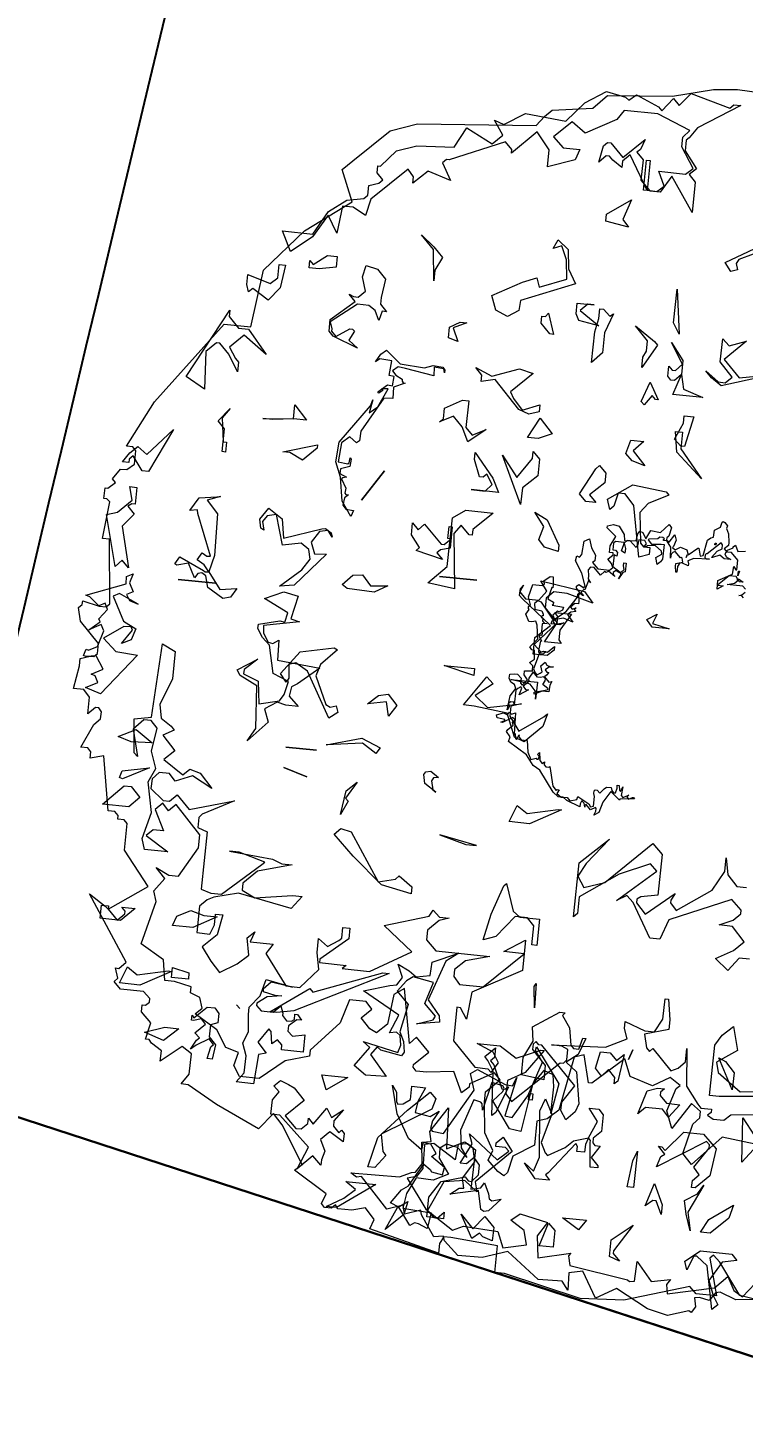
# Model space of a CAD drawing. Header units: metres. Extents: x 329311 to 330425, y 7396637 to 7397287.
# Drawn here: x 329835.233 to 329836.431, y 7397088.274 to 7397090.572 of the extents above; entities that cross this region are included whole.
import ezdxf

# ---------------------------------------------------------------- set-up
doc = ezdxf.new("R2010")
doc.units = ezdxf.units.M
doc.layers.get('0').update_dxf_attribs({"lineweight": 18})
for name, color, linetype, lineweight in [('ARBRE', 251, 'Continuous', 13), ('PA6_TEXTO', 3, 'Continuous', 18), ('pisoexterno_ultrafino', 9, 'Continuous', 30)]:
    doc.layers.add(name, color=color, linetype=linetype, lineweight=lineweight)
doc.layers.add('VEGETAIS', color=3, linetype='Continuous')
doc.styles.add('200 Médio', font='arial.ttf', dxfattribs={"height": 0.75})
doc.styles.add('ARIAL', font='ARIAL', dxfattribs={"height": 0.2})
doc.dimstyles.new('AQ250', dxfattribs={"dimscale": 10, "dimtxt": 0.05, "dimasz": 0.03, "dimexe": 0.03, "dimexo": 0.025, "dimgap": 0.025, "dimtad": 1, "dimzin": 0, "dimdsep": 46, "dimtxsty": 'ARIAL', "dimblk": 'ARCHTICK', "dimcen": 0.09, "dimdle": 0.03, "dimclrt": 7, "dimadec": 0, "dimazin": 0, "dimtfac": 1, "dimtix": 1, "dimtmove": 2, "dimatfit": 3, "dimldrblk": 'OPEN90', "dimfxl": 1, "dimtvp": 1, "dimtolj": 1, "dimtzin": 0, "dimarcsym": 0})

# ---------------------------------------------------------------- blocks, each defined once
blk = doc.blocks.new('_ArchTick')
at = {"color": 0, "linetype": 'ByBlock', "const_width": 0.15}
blk.add_lwpolyline([(-0.5, -0.5), (0.5, 0.5)], dxfattribs=at)
blk = doc.blocks.new('*D13')
at = {"layer": 'Defpoints', "color": 0, "transparency": 16777216}
for p in [(329835.5533, 7397103.6479), (329835.2333, 7397102.4533), (329895.0034, 7397086.4419)]:
    blk.add_point(p, dxfattribs=at)
at = {"layer": 'PA6_TEXTO', "color": 0, "lineweight": -2, "transparency": 16777216}
for p, q in [((329835.2979, 7397102.6948), (329835.6309, 7397103.9377)), ((329895.6132, 7397087.5588), (329835.2635, 7397103.7255)), ((329895.0681, 7397086.6834), (329895.401, 7397087.9263))]:
    blk.add_line(p, q, dxfattribs=at)
at = {"layer": 'PA6_TEXTO', "color": 0, "lineweight": -2, "transparency": 16777216, "xscale": 0.3, "yscale": 0.3, "zscale": 0.3}
for p, rotation in [((329835.5533, 7397103.6479), 165.0035318531356), ((329895.3234, 7397087.6365), 345.0035318531356)]:
    blk.add_blockref('_ArchTick', p, dxfattribs=dict(at, rotation=rotation))
at = {"layer": 'PA6_TEXTO', "color": 7, "transparency": 16777216, "insert": (329865.6021, 7397096.2536), "char_height": 0.75, "attachment_point": 5, "rotation": 345.0035, "style": '200 Médio'}
blk.add_mtext('\\A1;61.88', dxfattribs=at)
blk = doc.blocks.new('_Open90')
at = {"color": 0, "linetype": 'ByBlock', "lineweight": -2}
for p, q in [((-0.5, 0.5), (0, 0)), ((0, 0), (-1, 0)), ((0, 0), (-0.5, -0.5))]:
    blk.add_line(p, q, dxfattribs=at)
blk = doc.blocks.new('WMF26', base_point=(0, 0.001))
at = {"color": 85}
blk.add_lwpolyline([(8.058, -12.512), (7.846, -12.482), (7.607, -12.162), (7.534, -12.097), (7.498, -12.133), (7.607, -12.512), (7.395, -12.512), (7.323, -12.446), (6.661, -12.657), (6.209, -12.686), (5.402, -12.512), (5.301, -12.512), (5.301, -12.234), (4.812, -12.198), (4.74, -12.198), (4.703, -12.272), (4.703, -12.373), (3.968, -12.198), (4.005, -12.097), (3.903, -11.987), (3.764, -12.025), (3.619, -12.025), (3.59, -11.987), (3.553, -12.025), (3.481, -12.025), (3.445, -11.987), (3.481, -11.885), (3.132, -11.675), (3.204, -11.61), (2.957, -11.223), (2.854, -11.114), (2.717, -11.289), (2.258, -11.085), (1.945, -10.911), (1.873, -10.911), (1.945, -10.802), (1.945, -10.59), (1.843, -10.524), (1.633, -10.699), (1.633, -10.59), (1.523, -10.524), (1.494, -10.488), (1.458, -10.488), (1.494, -10.315), (1.385, -10.212), (1.385, -10.139), (1.422, -10.139), (1.458, -10.103), (1.458, -10.067), (1.385, -10.001), (1.145, -10.001), (1.072, -9.928), (1.108, -9.892), (1.072, -9.789), (1.108, -9.789), (1.175, -9.717), (0.724, -9.055), (0.897, -9.164), (0.934, -9.193), (1.32, -8.917), (1.036, -8.567), (1.036, -8.291), (1, -8.255), (0.934, -8.255), (0.934, -8.218), (0.897, -8.181), (0.825, -8.181), (0.724, -7.621), (0.585, -7.658), (0.585, -7.592), (0.548, -7.556), (0.476, -7.556), (0.585, -7.308), (0.65, -7.243), (0.65, -7.17), (0.621, -7.133), (0.585, -7.133), (0.512, -7.206), (0.512, -7.032), (0.446, -6.959), (0.338, -6.959), (0.374, -6.719), (0.374, -6.646), (0.476, -6.61), (0.512, -6.61), (0.548, -6.573), (0.548, -6.471), (0.338, -6.26), (0.301, -6.122), (0.338, -6.085), (0.338, -6.049), (0.512, -6.085), (0.585, -6.085), (0.621, -6.049), (0.548, -5.387), (0.476, -5.387), (0.512, -5.002), (0.476, -4.972), (0.446, -4.972), (0.446, -4.863), (0.476, -4.863), (0.548, -4.797), (0.512, -4.761), (0.585, -4.652), (0.65, -4.652), (0.724, -4.587), (0.724, -4.448), (0.687, -4.412), (0.621, -4.412), (0.861, -3.924), (1.494, -3.051), (1.771, -3.051), (1.843, -2.454), (2.222, -2.003), (2.681, -1.654), (2.542, -1.334), (2.644, -1.232), (2.994, -0.883), (3.269, -0.781), (4.492, -0.672), (4.565, -0.569), (4.638, -0.496), (5.053, -0.431), (5.191, -0.286), (5.86, -0.221), (6.275, -0.111), (6.522, -0.082), (7.323, -0.111)], dxfattribs=at)
at = {"color": 63}
for points in [[(6.5, -0.246), (6.573, -0.246), (6.152, -0.522), (6.078, -0.631), (6.049, -0.661), (6.049, -0.77), (6.188, -0.944), (6.116, -1.009), (6.188, -1.083), (6.188, -1.396), (5.94, -1.046), (5.838, -1.221), (5.701, -1.221), (5.489, -0.871), (5.417, -0.944), (5.417, -1.009), (5.315, -0.944), (5.278, -0.908), (5.242, -0.908), (5.176, -0.981), (5.206, -0.806), (5.242, -0.77), (5.278, -0.77), (5.417, -0.908), (5.627, -0.697), (5.59, -0.806), (5.554, -0.835), (5.627, -0.908), (5.627, -1.119), (5.729, -1.221), (5.802, -1.221), (5.874, -1.155), (5.802, -1.009), (6.078, -1.009), (6.152, -0.944), (6.013, -0.734), (6.013, -0.631), (6.078, -0.558), (5.729, -0.42), (5.38, -0.42), (5.315, -0.522), (5.002, -0.697), (4.856, -0.594), (4.681, -0.77), (4.791, -0.871), (4.965, -0.871), (4.929, -0.981), (4.652, -1.083), (4.652, -0.908), (4.507, -0.734), (4.266, -0.981), (4.266, -0.944), (4.194, -0.871), (3.633, -1.119), (3.604, -1.119), (3.568, -1.155), (3.67, -1.33), (3.43, -1.257), (3.284, -1.396), (3.284, -1.33), (3.219, -1.257), (2.869, -1.606), (2.833, -1.781), (2.695, -1.708), (2.586, -1.708), (2.557, -1.992), (2.447, -1.817), (2.309, -2.057), (2.135, -2.203), (2.099, -2.232), (1.996, -2.029), (2.309, -2.029), (2.447, -1.781), (2.622, -1.643), (2.797, -1.606), (2.833, -1.57), (2.833, -1.469), (2.934, -1.432), (2.972, -1.396), (2.905, -1.33), (2.905, -1.257), (2.934, -1.257), (3.081, -1.083), (3.284, -1.009), (3.67, -0.981), (3.779, -0.77), (4.056, -0.908), (4.158, -0.806), (4.056, -0.661), (4.158, -0.697), (4.369, -0.558), (4.791, -0.594), (4.965, -0.384), (5.176, -0.246), (5.38, -0.282), (5.417, -0.311), (5.489, -0.246), (5.729, -0.347), (5.766, -0.384), (5.874, -0.246), (5.94, -0.311), (6.049, -0.173), (6.464, -0.282), (6.5, -0.246), (6.5, -0.246)], [(5.311, -1.508), (5.551, -1.334), (5.485, -1.545), (5.551, -1.618), (5.311, -1.581), (5.311, -1.508), (5.311, -1.508)], [(7.293, -1.88), (7.122, -1.724), (7.002, -1.689), (6.719, -1.829), (6.697, -1.875), (6.718, -1.937), (6.65, -1.961), (6.582, -1.877), (7.039, -1.6), (7.108, -1.467), (7.084, -1.398), (6.943, -1.417), (6.897, -1.395), (6.98, -1.326), (7.228, -1.502), (7.31, -1.843), (7.293, -1.88), (7.293, -1.88)], [(4.217, -2.468), (4.52, -2.296), (4.662, -2.238), (4.695, -2.332), (4.971, -2.219), (4.946, -2.019), (4.885, -1.882), (4.799, -1.918), (4.839, -1.823), (4.952, -1.911), (4.978, -2.111), (5.065, -2.258), (4.518, -2.486), (4.513, -2.593), (4.403, -2.665), (4.275, -2.612), (4.217, -2.468), (4.217, -2.468)], [(3.67, -2.131), (3.604, -2.268), (3.604, -2.379), (3.568, -2.057), (3.43, -1.92), (3.568, -2.029), (3.67, -2.131), (3.67, -2.131)], [(2.586, -2.342), (2.411, -2.379), (2.309, -2.379), (2.309, -2.305), (2.346, -2.342), (2.484, -2.232), (2.586, -2.232), (2.586, -2.342), (2.586, -2.342)], [(6.116, -2.203), (6.188, -2.662), (6.116, -2.552), (6.116, -2.203), (6.116, -2.203)], [(2.033, -2.618), (1.923, -2.756), (1.75, -2.654), (1.712, -2.691), (1.684, -2.618), (1.684, -2.516), (1.923, -2.582), (1.996, -2.516), (1.996, -2.379), (2.062, -2.379), (2.033, -2.618), (2.033, -2.618)], [(3.106, -2.415), (3.082, -2.607), (3.082, -2.677), (3.151, -2.747), (3.106, -2.747), (3.082, -2.845), (3.032, -2.747), (2.963, -2.701), (2.844, -2.701), (2.582, -2.914), (2.607, -2.983), (2.607, -3.008), (2.656, -3.057), (2.794, -2.963), (2.819, -2.963), (2.844, -2.983), (2.794, -3.082), (2.893, -3.152), (2.631, -3.057), (2.582, -3.008), (2.582, -2.889), (2.819, -2.677), (2.75, -2.607), (2.794, -2.627), (2.844, -2.627), (2.913, -2.558), (2.868, -2.415), (2.893, -2.295), (3.013, -2.321), (3.106, -2.415), (3.106, -2.415)], [(5.343, -2.589), (5.343, -2.487), (5.38, -2.487), (5.453, -2.552), (5.489, -2.523), (5.417, -2.728), (5.417, -2.938), (5.315, -3.047), (5.315, -2.728), (5.343, -2.589), (5.343, -2.589)], [(4.755, -2.698), (4.755, -2.625), (4.791, -2.625), (4.82, -2.589), (4.893, -2.8), (4.856, -2.8), (4.755, -2.698), (4.755, -2.698)], [(5.868, -2.873), (5.868, -2.764), (5.729, -2.625), (5.94, -2.764), (5.976, -2.8), (5.838, -3.047), (5.838, -2.938), (5.868, -2.873), (5.868, -2.873)], [(6.675, -3.15), (6.566, -3.076), (6.5, -3.011), (6.639, -3.112), (6.712, -3.112), (6.777, -3.047), (6.639, -2.902), (6.639, -2.662), (6.712, -2.728), (6.886, -2.662), (6.675, -2.873), (6.85, -3.047), (7.199, -2.975), (7.337, -2.975), (7.264, -3.076), (7.199, -3.15), (7.235, -3.36), (7.09, -3.011), (6.675, -3.15), (6.675, -3.15)], [(6.253, -3.076), (6.188, -3.143), (6.152, -3.143), (6.116, -3.106), (6.116, -3.003), (6.152, -3.04), (6.188, -3.04), (6.253, -2.967), (6.116, -2.756), (6.253, -2.931), (6.253, -3.076), (6.253, -3.076)], [(1.647, -3.076), (1.75, -3.076), (1.959, -3.316), (1.712, -3.143), (1.574, -3.28), (1.647, -3.39), (1.684, -3.426), (1.684, -3.527), (1.574, -3.353), (1.472, -3.251), (1.436, -3.251), (1.335, -3.353), (1.363, -3.739), (1.16, -3.63), (1.538, -2.902), (1.538, -2.967), (1.647, -3.076), (1.647, -3.076)], [(6.253, -3.076), (6.289, -3.222), (6.5, -3.288), (6.188, -3.288), (6.253, -3.076), (6.253, -3.076)], [(2.857, -4.5), (2.791, -4.345), (2.805, -4.14), (3.087, -3.732), (3.106, -3.667), (3.082, -3.805), (3.164, -3.735), (3.251, -3.539), (3.188, -3.545), (3.199, -3.56), (3.161, -3.595), (3.148, -3.581), (3.241, -3.499), (3.293, -3.503), (3.3, -3.404), (3.248, -3.399), (3.259, -3.247), (3.133, -3.239), (3.093, -3.273), (3.138, -3.189), (3.192, -3.143), (3.349, -3.267), (3.602, -3.284), (3.691, -3.251), (3.791, -3.258), (3.815, -3.286), (3.814, -3.312), (3.803, -3.272), (3.703, -3.265), (3.707, -3.355), (3.408, -3.311), (3.331, -3.302), (3.278, -3.349), (3.315, -3.391), (3.387, -3.423), (3.388, -3.446), (3.4, -3.46), (3.421, -3.461), (3.306, -3.517), (3.311, -3.632), (3.218, -3.638), (3.018, -4.005), (3.012, -4.104), (2.984, -4.129), (2.91, -4.074), (2.829, -4.145), (2.815, -4.344), (2.917, -4.354), (2.931, -4.341), (2.935, -4.289), (2.947, -4.303), (2.94, -4.378), (2.849, -4.413), (2.846, -4.46), (2.918, -4.491), (2.883, -4.502), (2.869, -4.514), (2.924, -4.605), (2.919, -4.657), (2.932, -4.671), (2.959, -4.673), (2.919, -4.708), (2.911, -4.783), (2.946, -4.823), (3.025, -4.829), (3.004, -4.891), (2.901, -4.743), (2.857, -4.5), (2.857, -4.5)], [(5.94, -3.186), (6.041, -3.36), (6.013, -3.36), (5.976, -3.324), (5.904, -3.426), (5.868, -3.397), (5.94, -3.186), (5.94, -3.186)], [(6.253, -3.746), (6.326, -3.572), (6.326, -3.498), (6.428, -3.498), (6.362, -3.811), (6.326, -3.811), (6.253, -3.746), (6.253, -3.746)], [(4.848, -3.677), (4.986, -3.823), (4.848, -3.888), (4.739, -3.888), (4.848, -3.677), (4.848, -3.677)], [(6.326, -3.841), (6.573, -4.125), (6.289, -3.877), (6.253, -3.666), (6.326, -3.666), (6.326, -3.841), (6.326, -3.841)], [(2.309, -3.949), (2.099, -3.978), (1.996, -3.978), (2.309, -3.949), (2.309, -3.805), (2.447, -3.949), (2.309, -3.949), (2.309, -3.949)], [(5.838, -3.913), (5.976, -4.052), (5.838, -4.015), (5.766, -3.949), (5.802, -3.805), (5.94, -3.805), (5.838, -3.913), (5.838, -3.913)], [(7.843, -10.911), (7.494, -10.874), (7.21, -11.187), (7.109, -11.085), (7.181, -10.772), (7.246, -10.699), (7.246, -10.634), (7.145, -10.561), (6.969, -10.838), (6.897, -10.663), (6.969, -10.423), (7.006, -10.387), (6.897, -10.315), (6.722, -10.423), (6.482, -10.351), (6.41, -10.175), (6.097, -10.459), (6.06, -10.459), (5.987, -10.175), (5.886, -10.212), (5.784, -10.772), (5.675, -10.874), (5.572, -10.911), (5.572, -11.158), (5.362, -11.296), (5.325, -11.47), (5.289, -11.507), (5.224, -11.47), (5.114, -11.362), (5.151, -11.26), (5.049, -11.085), (5.012, -10.772), (5.012, -10.663), (5.151, -10.524), (5.085, -10.459), (4.838, -10.598), (4.838, -10.634), (4.765, -10.699), (4.663, -10.488), (4.387, -10.524), (4.277, -10.524), (4.241, -10.488), (4.241, -10.459), (4.387, -10.315), (4.241, -10.175), (4.176, -10.248), (4.066, -9.688), (3.965, -9.76), (3.929, -10.073), (3.826, -10.175), (3.753, -10.139), (3.651, -10.037), (3.753, -9.936), (3.688, -9.863), (3.514, -9.863), (3.441, -10.11), (3.164, -10.423), (3.164, -10.488), (2.916, -10.561), (2.669, -10.772), (2.465, -10.772), (2.393, -10.663), (2.429, -10.524), (2.291, -10.488), (2.182, -10.315), (1.941, -10.175), (2.007, -10.11), (1.971, -10.001), (1.869, -9.965), (1.869, -9.9), (1.694, -9.863), (1.593, -9.863), (1.556, -9.652), (1.309, -9.513), (1.418, -9.062), (1.382, -8.953), (1.484, -8.814), (1.382, -8.713), (1.52, -8.778), (1.622, -8.778), (1.796, -8.465), (1.796, -8.327), (1.52, -8.043), (1.447, -8.115), (1.382, -8.043), (1.309, -8.115), (1.418, -8.327), (1.309, -8.327), (1.243, -8.393), (1.484, -8.538), (1.243, -8.538), (1.207, -8.429), (1.273, -8.152), (1.207, -7.84), (1.273, -7.694), (1.207, -7.519), (1.243, -7.279), (1.171, -7.206), (1.097, -7.206), (0.996, -7.315), (1.069, -7.592), (1.032, -7.556), (0.996, -7.206), (1.171, -7.17), (1.207, -6.405), (1.345, -6.471), (1.345, -6.755), (1.243, -7.032), (1.273, -7.17), (1.382, -7.243), (1.418, -7.279), (1.309, -7.344), (1.447, -7.491), (1.345, -7.592), (1.556, -7.73), (1.622, -7.664), (1.731, -7.694), (1.869, -7.84), (1.658, -7.73), (1.484, -7.803), (1.418, -7.73), (1.309, -7.73), (1.243, -7.803), (1.243, -7.905), (1.382, -8.014), (1.447, -8.014), (1.52, -7.942), (1.658, -8.079), (2.117, -7.942), (1.796, -8.115), (1.768, -8.152), (1.768, -8.255), (1.869, -8.291), (1.869, -8.887), (1.971, -8.917), (2.081, -8.917), (2.465, -8.567), (2.495, -8.538), (2.219, -8.465), (2.117, -8.465), (2.568, -8.502), (2.669, -8.538), (2.779, -8.538), (2.429, -8.641), (2.291, -8.778), (2.291, -8.851), (2.429, -8.917), (2.815, -8.851), (2.916, -8.851), (2.815, -8.989), (2.255, -8.887), (2.007, -8.953), (1.941, -8.989), (1.869, -9.062), (1.869, -9.338), (2.007, -9.338), (2.044, -9.237), (2.044, -9.128), (2.117, -9.128), (2.081, -9.338), (1.941, -9.477), (2.044, -9.616), (2.146, -9.724), (2.32, -9.616), (2.429, -9.513), (2.393, -9.338), (2.465, -9.266), (2.429, -9.375), (2.669, -9.375), (2.604, -9.477), (2.844, -9.789), (2.99, -9.789), (3.164, -9.586), (3.128, -9.411), (3.128, -9.266), (3.23, -9.338), (3.339, -9.266), (3.367, -9.237), (3.367, -9.128), (3.441, -9.128), (3.441, -9.237), (3.164, -9.477), (3.164, -9.513), (3.441, -9.513), (3.404, -9.55), (3.688, -9.55), (4.103, -9.302), (3.79, -9.062), (4.241, -8.917), (4.277, -8.851), (4.35, -8.917), (4.452, -8.917), (4.35, -8.953), (4.241, -9.062), (4.241, -9.164), (4.35, -9.266), (4.911, -9.266), (4.663, -9.338), (4.561, -9.44), (4.561, -9.513), (4.627, -9.586), (4.874, -9.586), (5.26, -9.201), (5.049, -9.201), (5.26, -9.062), (5.26, -9.375), (4.765, -9.652), (4.737, -9.936), (4.663, -9.825), (4.627, -9.825), (4.627, -10.175), (4.874, -10.423), (5.012, -10.423), (5.049, -10.459), (5.114, -10.351), (5.049, -10.248), (4.874, -10.175), (5.114, -10.175), (5.289, -10.284), (5.536, -10.175), (5.572, -10.175), (5.398, -10.423), (5.224, -10.524), (5.224, -10.663), (5.289, -10.736), (5.748, -10.284), (5.784, -10.284), (5.813, -10.248), (5.813, -10.139), (5.748, -10.11), (5.639, -10.11), (6.199, -10.073), (6.41, -9.965), (6.373, -9.863), (6.373, -9.789), (6.585, -9.863), (6.686, -9.863), (6.759, -9.724), (6.759, -9.513), (6.795, -9.513), (6.831, -9.724), (6.831, -9.825), (6.585, -9.9), (6.621, -10.037), (6.657, -10.073), (6.686, -10.037), (6.897, -10.248), (6.969, -10.212), (7.035, -10.139), (7.035, -10.001), (7.072, -10.387), (7.21, -10.561), (7.246, -10.598), (7.356, -10.598), (7.356, -10.634), (7.319, -10.663), (7.384, -10.699), (7.494, -10.699), (7.56, -10.634), (7.879, -10.598)], [(7.77, -10.423), (7.421, -10.459), (7.319, -10.459), (7.319, -9.936), (7.384, -9.825), (7.494, -9.724), (7.56, -9.965), (7.356, -10.11), (7.384, -10.212), (7.632, -10.387), (7.909, -10.351)], [(1.611, -4.262), (1.647, -4.262), (1.647, -4.364), (1.611, -4.364), (1.611, -4.125), (1.538, -4.052), (1.647, -3.913), (1.574, -4.015), (1.611, -4.262), (1.611, -4.262)], [(4.36, -4.485), (4.425, -4.412), (4.36, -4.31), (4.324, -4.346), (4.288, -4.346), (4.215, -4.172), (4.215, -4.099), (4.425, -4.346), (4.499, -4.485), (4.215, -4.485), (4.36, -4.485), (4.36, -4.485)], [(4.672, -4.31), (4.811, -4.099), (4.811, -4.027), (4.884, -4.099), (4.884, -4.273), (4.739, -4.412), (4.739, -4.587), (4.499, -4.099), (4.672, -4.31), (4.672, -4.31)], [(5.335, -4.412), (5.473, -4.136), (5.51, -4.099), (5.582, -4.172), (5.582, -4.273), (5.437, -4.412), (5.51, -4.485), (5.408, -4.485), (5.335, -4.412), (5.335, -4.412)], [(0.811, -4.648), (0.701, -4.503), (0.664, -4.54), (0.664, -4.576), (0.599, -4.576), (0.664, -4.474), (0.738, -4.401), (0.84, -4.474), (1.087, -4.19), (0.876, -4.648), (0.811, -4.648), (0.811, -4.648)], [(3.304, -4.387), (3.097, -4.713), (3.304, -4.387), (3.304, -4.387)], [(4.889, -6.482), (4.871, -6.442), (4.83, -6.422), (4.81, -6.382), (4.81, -6.342), (4.86, -6.332), (4.889, -6.332), (4.931, -6.372), (4.931, -6.422), (4.95, -6.442), (5, -6.382), (4.96, -6.332), (4.96, -6.292), (5.04, -6.282), (5.04, -6.232), (5, -6.2), (5.05, -6.16), (5.04, -6.069), (5.011, -6.069), (4.989, -6.04), (5.061, -5.948), (5.04, -5.808), (5.021, -5.768), (4.981, -5.779), (4.95, -5.779), (4.91, -5.707), (4.939, -5.656), (4.931, -5.646), (4.931, -5.627), (4.95, -5.606), (4.921, -5.527), (4.95, -5.395), (5.05, -5.395), (5.071, -5.376), (5.061, -5.345), (5.121, -5.295), (5.151, -5.295), (5.161, -5.376), (5.161, -5.406), (5.151, -5.406), (5.121, -5.527), (5.182, -5.556), (5.182, -5.577), (5.171, -5.588), (5.291, -5.596), (5.283, -5.627), (5.252, -5.646), (5.241, -5.646), (5.233, -5.638), (5.212, -5.667), (5.191, -5.689), (5.212, -5.729), (5.323, -5.638), (5.423, -5.477), (5.423, -5.445), (5.442, -5.426), (5.403, -5.387), (5.403, -5.366), (5.423, -5.345), (5.464, -5.366), (5.473, -5.376), (5.492, -5.356), (5.442, -5.225), (5.363, -5.104), (5.373, -5.054), (5.403, -5.063), (5.423, -5.035), (5.434, -4.892), (5.484, -4.863), (5.514, -4.953), (5.564, -5.024), (5.564, -5.085), (5.543, -5.104), (5.603, -5.164), (5.725, -5.164), (5.755, -5.135), (5.736, -5.093), (5.694, -5.054), (5.744, -5.003), (5.744, -4.984), (5.705, -4.984), (5.705, -4.913), (5.755, -4.812), (5.655, -4.732), (5.655, -4.712), (5.715, -4.69), (5.776, -4.701), (5.836, -4.783), (5.845, -4.842), (5.966, -4.834), (5.976, -4.762), (5.995, -4.732), (6.027, -4.741), (6.066, -4.802), (6.107, -4.712), (6.208, -4.722), (6.289, -4.632), (6.318, -4.662), (6.298, -4.751), (6.279, -4.772), (6.279, -4.791), (6.308, -4.812), (6.358, -4.732), (6.379, -4.783), (6.358, -4.853), (6.348, -4.863), (6.379, -4.884), (6.429, -4.853), (6.498, -4.873), (6.519, -4.923), (6.61, -4.842), (6.62, -4.842), (6.641, -4.923), (6.671, -4.913), (6.7, -4.751), (6.731, -4.722), (6.76, -4.712), (6.76, -4.64), (6.821, -4.601), (6.832, -4.55), (6.842, -4.54), (6.861, -4.55), (6.892, -4.582), (6.882, -4.611), (6.911, -4.662), (6.922, -4.751), (6.922, -4.783), (6.882, -4.822), (6.901, -4.842), (6.972, -4.802), (6.972, -4.791), (6.993, -4.772), (7.023, -4.834), (7.102, -4.822)], [(7.134, -5.305), (7.113, -5.287), (7.084, -5.287), (7.113, -5.276), (7.144, -5.244)], [(7.144, -5.214), (7.113, -5.185), (6.951, -5.185), (7.023, -5.164), (7.052, -5.135), (7.052, -5.114), (7.034, -5.093), (6.961, -5.093), (6.851, -5.204), (6.911, -5.204), (6.851, -5.244), (6.851, -5.154), (6.993, -5.074), (7.001, -4.993), (7.023, -5.024), (7.034, -5.024), (7.034, -4.923), (6.961, -4.853), (6.922, -4.853), (6.911, -4.842), (6.892, -4.873), (6.911, -4.903), (6.961, -4.923), (6.892, -4.923), (6.842, -4.892), (6.771, -4.923), (6.76, -4.923), (6.81, -4.853), (6.861, -4.822), (6.861, -4.783), (6.842, -4.762), (6.71, -4.892), (6.7, -4.892), (6.691, -4.903), (6.691, -4.934), (6.71, -4.942), (6.741, -4.942), (6.581, -4.953), (6.519, -4.984), (6.53, -5.013), (6.53, -5.035), (6.469, -5.013), (6.44, -5.013), (6.419, -5.054), (6.419, -5.114), (6.408, -5.114), (6.398, -5.054), (6.398, -5.024), (6.469, -5.003), (6.458, -4.963), (6.448, -4.953), (6.44, -4.963), (6.379, -4.903), (6.358, -4.913), (6.34, -4.934), (6.34, -4.974), (6.329, -4.863), (6.289, -4.812), (6.279, -4.802), (6.247, -4.802), (6.247, -4.791), (6.258, -4.783), (6.239, -4.772), (6.208, -4.772), (6.189, -4.791), (6.097, -4.802), (6.088, -4.812), (6.128, -4.853), (6.228, -4.842), (6.258, -4.842), (6.258, -4.993), (6.239, -5.024), (6.208, -5.054), (6.189, -4.984), (6.247, -4.942), (6.239, -4.913), (6.167, -4.863), (6.088, -4.873), (6.077, -4.884), (6.056, -4.884), (6.077, -4.853), (6.056, -4.822), (5.995, -4.822), (5.987, -4.884), (5.976, -4.892), (5.976, -4.903), (5.906, -4.842), (5.876, -4.842), (5.845, -4.873), (5.865, -4.923), (5.865, -4.974), (5.826, -4.953), (5.845, -4.884), (5.845, -4.863), (5.755, -4.863), (5.736, -4.884), (5.736, -4.953), (5.765, -4.953), (5.786, -4.974), (5.786, -5.013), (5.755, -5.003), (5.755, -5.124), (5.836, -5.175), (5.845, -5.175), (5.876, -5.143), (5.865, -5.104), (5.865, -5.074), (5.887, -5.074), (5.887, -5.164), (5.865, -5.175), (5.826, -5.244), (5.845, -5.204), (5.845, -5.185), (5.794, -5.164), (5.786, -5.164), (5.765, -5.185), (5.765, -5.204), (5.786, -5.225), (5.715, -5.175), (5.694, -5.193), (5.675, -5.185), (5.636, -5.225), (5.564, -5.154), (5.524, -5.154), (5.503, -5.185), (5.514, -5.244), (5.514, -5.276), (5.543, -5.315), (5.524, -5.287), (5.492, -5.395), (5.484, -5.387), (5.453, -5.426), (5.484, -5.456), (5.473, -5.456), (5.453, -5.437), (5.434, -5.456), (5.442, -5.516), (5.442, -5.546), (5.403, -5.546), (5.363, -5.588), (5.384, -5.606), (5.423, -5.588), (5.403, -5.606), (5.423, -5.627), (5.373, -5.638), (5.342, -5.667), (5.384, -5.718), (5.403, -5.739), (5.302, -5.707), (5.222, -5.729), (5.202, -5.748), (5.202, -5.757), (5.222, -5.779), (5.313, -5.757), (5.273, -5.779), (5.182, -5.779), (5.191, -5.748), (5.202, -5.739), (5.061, -5.566), (5.021, -5.556), (4.989, -5.588), (5, -5.646), (5.071, -5.656), (5.09, -5.689), (5.09, -5.707), (5.082, -5.707), (5.071, -5.718), (5.1, -5.739), (5.09, -5.748), (5.09, -5.757), (5.111, -5.779), (5.14, -5.779), (5.09, -5.79), (5.09, -5.869), (5.1, -5.879), (5.1, -5.908), (5.082, -5.908), (5.071, -5.919), (5.1, -5.969), (5.09, -5.969), (5.082, -6.049), (5.082, -6.08), (5.09, -6.09), (5.132, -6.069), (5.161, -6.069), (5.132, -6.1), (5.09, -6.1), (5.05, -6.26), (5.071, -6.3), (5.09, -6.321), (5.121, -6.3), (5.14, -6.282), (5.121, -6.221), (5.161, -6.181), (5.182, -6.21), (5.222, -6.221), (5.252, -6.221), (5.202, -6.232), (5.171, -6.26), (5.191, -6.282), (5.212, -6.282), (5.191, -6.311), (5.171, -6.332), (5.222, -6.382), (5.252, -6.372), (5.233, -6.411), (5.233, -6.482), (5.161, -6.482), (5.082, -6.523), (5.082, -6.501), (5.212, -6.461), (5.222, -6.451), (5.161, -6.411), (5.182, -6.372), (5.182, -6.35), (5.161, -6.332), (5.132, -6.342), (5.1, -6.342), (5.05, -6.292), (5.011, -6.361), (5.011, -6.382), (5.021, -6.392), (4.96, -6.451), (4.989, -6.482), (5.021, -6.482), (4.931, -6.544), (4.95, -6.472), (4.939, -6.461), (4.91, -6.482), (4.889, -6.501), (4.889, -6.652), (4.881, -6.624), (4.849, -6.624), (4.83, -6.644), (4.839, -6.674), (4.821, -6.713), (4.839, -6.563), (4.889, -6.482), (4.889, -6.482)], [(0.774, -4.998), (0.738, -4.998), (0.701, -5.027), (0.774, -5.1), (0.664, -5.237), (0.774, -5.659), (0.701, -5.587), (0.636, -5.659), (0.49, -5.136), (0.599, -5.1), (0.738, -4.961), (0.701, -4.823), (0.774, -4.823), (0.774, -4.998), (0.774, -4.998)], [(1.644, -5.44), (1.605, -5.613), (1.735, -5.783), (1.911, -5.757), (1.856, -5.852), (1.776, -5.874), (1.61, -5.777), (1.577, -5.658), (1.532, -5.631), (1.493, -5.642), (1.464, -5.693), (1.386, -5.547), (1.268, -5.579), (1.247, -5.567), (1.291, -5.492), (1.547, -5.606), (1.567, -5.617), (1.605, -5.613), (1.548, -5.547), (1.473, -5.503), (1.517, -5.427), (1.567, -5.456), (1.605, -5.451), (1.427, -5.026), (1.421, -4.988), (1.344, -5.005), (1.426, -4.864), (1.605, -4.833), (1.643, -4.828), (1.511, -4.88), (1.632, -5.009), (1.644, -5.44), (1.644, -5.44)], [(4.052, -5.301), (4.052, -4.796), (4.183, -4.704), (4.466, -4.704), (4.275, -4.895), (4.275, -4.954), (4.243, -4.954), (4.15, -4.863), (4.085, -4.954), (4.15, -5.524), (3.87, -5.491), (4.052, -5.301), (4.052, -5.301)], [(6.792, -4.791), (6.782, -4.791), (6.782, -4.772), (6.792, -4.772), (6.792, -4.791), (6.792, -4.791)], [(2.348, -5.686), (2.558, -5.492), (2.632, -5.375), (2.61, -5.275), (2.524, -5.219), (2.333, -5.262), (2.238, -4.951), (2.144, -4.977), (2.104, -5.039), (2.125, -5.128), (2.094, -5.11), (2.074, -5.019), (2.152, -4.896), (2.3, -4.99), (2.337, -5.187), (2.719, -5.05), (2.758, -5.041), (2.82, -5.08), (2.835, -5.124), (2.789, -5.061), (2.699, -5.081), (2.625, -5.197), (2.672, -5.314), (2.796, -5.307), (2.495, -5.658), (2.348, -5.686), (2.348, -5.686)], [(3.746, -5.138), (3.648, -5.014), (3.648, -4.89), (3.713, -4.956), (3.772, -4.89), (3.963, -5.079), (3.996, -5.079), (4.061, -5.014), (4.028, -5.014), (4.028, -4.89), (4.061, -4.89), (4.061, -5.112), (3.963, -5.138), (3.93, -5.171), (3.996, -5.236), (3.713, -5.171), (3.746, -5.138), (3.746, -5.138)], [(6.498, -4.953), (6.508, -4.923), (6.498, -4.953), (6.498, -4.953)], [(7.062, -5.035), (7.052, -5.085), (7.052, -5.035), (7.062, -5.035), (7.062, -5.035)], [(7.062, -5.135), (7.062, -5.114), (7.113, -5.143), (7.073, -5.143), (7.062, -5.135), (7.062, -5.135)], [(3.044, -5.636), (2.989, -5.601), (3.091, -5.494), (3.187, -5.478), (3.284, -5.583), (3.46, -5.566), (3.329, -5.646), (3.044, -5.636), (3.044, -5.636)], [(5.242, -5.762), (5.242, -5.697), (5.206, -5.659), (5.38, -5.659), (5.278, -5.835), (5.278, -5.936), (5.307, -5.972), (5.133, -5.972), (5.242, -5.762), (5.242, -5.762)], [(6.16, -5.631), (6.261, -5.566), (6.225, -5.668), (6.4, -5.705), (6.225, -5.705), (6.16, -5.631), (6.16, -5.631)], [(0.582, -6.871), (0.548, -6.807), (0.504, -6.794), (0.624, -6.729), (0.535, -6.601), (0.429, -6.618), (0.405, -6.61), (0.426, -6.542), (0.45, -6.549), (0.538, -6.501), (0.588, -6.335), (0.554, -6.272), (0.432, -6.341), (0.54, -6.246), (0.524, -6.215), (0.602, -6.111), (0.573, -6.049), (0.51, -6.083), (0.408, -5.999), (0.364, -5.986), (0.768, -5.826), (0.764, -5.75), (0.827, -5.716), (0.799, -5.813), (0.846, -5.902), (0.783, -5.936), (0.818, -5.995), (0.911, -6.023), (0.709, -5.935), (0.645, -5.969), (0.78, -6.212), (0.914, -6.279), (0.878, -6.396), (0.784, -6.447), (0.882, -6.296), (0.865, -6.264), (0.79, -6.268), (0.592, -6.41), (0.732, -6.533), (0.961, -6.549), (0.622, -6.984), (0.461, -6.936), (0.582, -6.871), (0.582, -6.871)], [(1.298, -5.725), (1.684, -5.725), (1.298, -5.725), (1.298, -5.725)], [(3.012, -6.279), (2.853, -6.447), (2.817, -6.568), (2.951, -6.852), (2.997, -6.876), (3.059, -6.854), (3.082, -6.923), (2.998, -6.991), (2.727, -6.529), (2.596, -6.457), (2.527, -6.48), (2.543, -6.621), (2.52, -6.667), (2.453, -6.582), (2.632, -6.338), (2.975, -6.261), (3.012, -6.279), (3.012, -6.279)], [(3.572, -6.759), (3.38, -6.801), (3.485, -6.703), (3.58, -6.678), (3.683, -6.787), (3.609, -6.903), (3.572, -6.759), (3.572, -6.759)], [(5.845, -7.629), (5.836, -7.619), (5.786, -7.65), (5.736, -7.6), (5.725, -7.608), (5.725, -7.629), (5.715, -7.589), (5.694, -7.569), (5.686, -7.569), (5.675, -7.6), (5.675, -7.629), (5.534, -7.579), (5.492, -7.55), (5.442, -7.55), (5.384, -7.508), (5.222, -7.298), (5.151, -7.256), (5.071, -7.155), (4.871, -7.036), (4.881, -6.986), (4.839, -6.936), (4.849, -6.914), (4.9, -6.864), (4.889, -6.834), (4.91, -6.814), (4.91, -6.803), (4.889, -6.784), (4.789, -6.845), (4.77, -6.845), (4.81, -6.824), (4.81, -6.814), (4.729, -6.803), (4.719, -6.774), (4.789, -6.745), (4.83, -6.764), (4.849, -6.734), (4.871, -6.753), (4.91, -6.734), (4.921, -6.955), (4.931, -6.946), (4.939, -6.997), (4.95, -7.005), (4.971, -6.955), (4.971, -6.976), (5, -7.005), (5.061, -7.005), (5.082, -7.126), (5.121, -7.197), (5.171, -7.176), (5.182, -7.187), (5.191, -7.187), (5.202, -7.176), (5.202, -7.155), (5.182, -7.137), (5.202, -7.116), (5.212, -7.187), (5.212, -7.197), (5.241, -7.226), (5.263, -7.206), (5.263, -7.237), (5.283, -7.256), (5.313, -7.256), (5.323, -7.248), (5.373, -7.449), (5.413, -7.489), (5.423, -7.478), (5.442, -7.478), (5.423, -7.519), (5.473, -7.55), (5.534, -7.55), (5.564, -7.579), (5.636, -7.558), (5.644, -7.528), (5.765, -7.589), (5.786, -7.619), (5.815, -7.608), (5.815, -7.508), (5.805, -7.478), (5.805, -7.449), (5.815, -7.439), (5.836, -7.439), (5.865, -7.468), (5.906, -7.418), (5.926, -7.399), (5.976, -7.399), (5.987, -7.428), (6.006, -7.449), (6.027, -7.449), (6.037, -7.399), (6.037, -7.368), (6.056, -7.368), (6.066, -7.418), (6.077, -7.428), (6.097, -7.378), (6.088, -7.468), (6.107, -7.489), (6.167, -7.458), (6.147, -7.478), (6.167, -7.5), (6.208, -7.478), (6.218, -7.478), (6.228, -7.489), (6.077, -7.508), (6.077, -7.519), (5.976, -7.439), (5.906, -7.558), (5.876, -7.669), (5.826, -7.7), (5.845, -7.658), (5.845, -7.629), (5.845, -7.629)], [(3.37, -7.209), (2.999, -7.265), (3.359, -7.159), (3.557, -7.241), (3.518, -7.302), (3.37, -7.209), (3.37, -7.209)], [(1.028, -7.314), (1.205, -7.435), (0.989, -7.447), (0.85, -7.405), (1.028, -7.314), (1.028, -7.314)], [(4.177, -7.636), (4.054, -7.558), (4.034, -7.467), (4.053, -7.437), (4.103, -7.426), (4.189, -7.481), (4.139, -7.491), (4.12, -7.523), (4.145, -7.616), (4.177, -7.636), (4.177, -7.636)], [(0.927, -7.754), (1.204, -7.693), (0.941, -7.835), (0.906, -7.825), (0.927, -7.754), (0.927, -7.754)], [(3.349, -8.135), (3.681, -8.618), (3.855, -8.575), (3.889, -8.537), (4.032, -8.634), (4.034, -8.707), (3.719, -8.646), (3.396, -8.381), (3.176, -8.178), (3.239, -8.11), (3.349, -8.135), (3.349, -8.135)], [(2.954, -10.037), (2.779, -10.073), (2.706, -10.073), (3.092, -9.789), (3.128, -9.825), (3.826, -9.55), (3.893, -9.55), (2.954, -10.037), (2.954, -10.037)], [(1.833, -9.825), (1.658, -9.825), (1.658, -9.724), (1.833, -9.76), (1.833, -9.825), (1.833, -9.825)], [(2.356, -10.037), (2.393, -10.073), (2.356, -10.037), (2.356, -10.037)], [(6.482, -10.073), (6.446, -10.175), (6.482, -10.073), (6.482, -10.073)], [(4.424, -12.086), (4.377, -12.121), (4.244, -11.943), (4.154, -11.909), (4.254, -11.762), (4.32, -11.713), (4.454, -11.475), (4.526, -11.522), (4.543, -11.545), (4.657, -11.563), (4.672, -11.485), (4.525, -11.386), (4.572, -11.35), (4.505, -11.262), (4.425, -11.251), (4.417, -11.328), (4.269, -11.228), (4.126, -10.986), (4.047, -10.696), (4.096, -10.762), (4.106, -10.863), (4.123, -10.886), (4.179, -10.874), (4.249, -10.822), (4.248, -10.683), (4.39, -10.687), (4.327, -10.836), (4.31, -10.951), (4.468, -10.977), (4.556, -10.911), (4.499, -11.019), (4.487, -11.101), (4.504, -11.124), (4.623, -11.137), (4.892, -10.66), (4.838, -10.491), (4.904, -10.442), (5.206, -10.565), (5.284, -10.572), (5.318, -10.482), (5.238, -10.89), (5.315, -10.897), (5.45, -10.659), (5.565, -10.296), (5.481, -10.184), (5.487, -10.144), (5.756, -10.503), (5.706, -10.817), (5.709, -10.538), (5.689, -10.415), (5.59, -10.38), (5.49, -10.527), (5.417, -11.032), (5.298, -11.019), (5.096, -10.749), (5.191, -10.641), (5.2, -10.605), (5.182, -10.582), (5.065, -10.561), (5.001, -10.855), (4.99, -10.792), (4.976, -10.773), (4.9, -10.757), (4.794, -11.083), (4.821, -11.266), (4.89, -11.359), (4.784, -11.265), (4.666, -11.244), (4.601, -11.293), (4.606, -11.397), (4.721, -11.551), (4.569, -11.629), (4.391, -11.624), (4.308, -11.795), (4.285, -11.95), (4.582, -11.968), (4.558, -12.131), (4.464, -12.092), (4.424, -12.086), (4.424, -12.086)], [(5.464, -10.634), (5.5, -10.634), (5.5, -10.699), (5.464, -10.699), (5.464, -10.634), (5.464, -10.634)]]:
    blk.add_lwpolyline(points, dxfattribs=at)
at = {"color": 106}
for points in [[(5.701, -1.221), (5.664, -1.221), (5.664, -0.908), (5.701, -0.908), (5.701, -1.221), (5.701, -1.221)], [(5.105, -2.563), (5.105, -2.454), (5.28, -2.454), (5.214, -2.454), (5.141, -2.527), (5.352, -2.665), (5.141, -2.629), (5.105, -2.563), (5.105, -2.563)], [(3.816, -2.84), (3.919, -2.775), (3.991, -2.775), (3.853, -2.84), (3.919, -2.978), (3.816, -2.949), (3.816, -2.84), (3.816, -2.84)], [(4.341, -3.328), (4.202, -3.364), (4.202, -3.298), (4.13, -3.226), (4.304, -3.298), (4.581, -3.19), (4.726, -3.226), (4.515, -3.437), (4.551, -3.502), (4.653, -3.612), (4.829, -3.538), (4.829, -3.612), (4.726, -3.648), (4.617, -3.612), (4.341, -3.328), (4.341, -3.328)], [(3.955, -3.749), (3.816, -3.823), (3.853, -3.786), (3.853, -3.677), (4.028, -3.576), (4.094, -3.576), (4.094, -3.851), (4.166, -3.924), (4.304, -3.851), (4.13, -3.997), (4.056, -3.851), (3.955, -3.749), (3.955, -3.749)], [(2.447, -4.364), (2.309, -4.299), (2.237, -4.299), (2.586, -4.19), (2.586, -4.226), (2.447, -4.364), (2.447, -4.364)], [(6.253, -4.328), (6.049, -4.438), (5.976, -4.54), (6.013, -4.853), (6.049, -4.889), (6.116, -4.889), (6.116, -4.961), (6.013, -4.998), (5.904, -4.474), (5.802, -4.364), (5.729, -4.364), (5.701, -4.503), (5.664, -4.54), (5.627, -4.438), (5.874, -4.262), (6.224, -4.299), (6.253, -4.328), (6.253, -4.328)], [(5.176, -4.961), (5.176, -5.027), (5.03, -4.998), (4.965, -4.925), (5.002, -4.786), (4.893, -4.648), (5.03, -4.713), (5.176, -4.961), (5.176, -4.961)], [(5.59, -5.521), (5.315, -5.449), (5.176, -5.449), (5.103, -5.521), (5.103, -5.623), (5.242, -5.762), (5.03, -6.009), (5.103, -6.074), (5.176, -6.074), (5.242, -6.009), (5.242, -6.046), (5.176, -6.111), (5.03, -6.111), (5.03, -5.936), (5.176, -5.799), (4.856, -5.551), (4.827, -5.521), (4.827, -5.449), (4.856, -5.412), (4.827, -5.485), (4.893, -5.551), (5.03, -5.551), (5.103, -5.449), (5.03, -5.347), (5.489, -5.412), (5.59, -5.521), (5.59, -5.521)], [(3.983, -5.412), (4.369, -5.412), (3.983, -5.412), (3.983, -5.412)], [(2.55, -5.769), (2.5, -6.01), (2.591, -6.029), (2.223, -6.107), (2.233, -6.187), (2.289, -6.272), (2.339, -6.283), (2.4, -6.242), (2.405, -6.448), (2.849, -6.486), (2.639, -6.67), (2.578, -6.709), (2.564, -6.806), (2.67, -6.901), (2.539, -6.901), (2.448, -6.882), (2.326, -6.963), (2.378, -7.095), (2.182, -7.311), (2.257, -7.174), (2.22, -6.736), (2.039, -6.647), (2.003, -6.592), (2.204, -6.459), (2.074, -6.58), (2.07, -6.627), (2.231, -6.686), (2.262, -6.918), (2.472, -6.866), (2.513, -6.796), (2.542, -6.655), (2.376, -6.59), (2.309, -6.302), (2.229, -6.233), (2.169, -6.143), (2.173, -6.097), (2.388, -6.04), (2.439, -6.051), (2.46, -5.95), (2.206, -5.83), (2.398, -5.738), (2.55, -5.769), (2.55, -5.769)], [(4.442, -6.395), (4.128, -6.322), (4.442, -6.322), (4.442, -6.395), (4.442, -6.395)], [(4.478, -6.599), (4.616, -6.708), (4.965, -6.635), (4.856, -6.671), (4.856, -6.773), (4.965, -6.918), (5.206, -6.744), (5.242, -6.708), (5.206, -6.846), (5.03, -7.021), (4.929, -6.985), (4.827, -6.744), (4.478, -6.708), (4.369, -6.708), (4.579, -6.395), (4.652, -6.46), (4.478, -6.599), (4.478, -6.599)], [(5.103, -6.57), (5.103, -6.497), (5.03, -6.424), (4.827, -6.395), (5.103, -6.395), (5.103, -6.57), (5.103, -6.57)], [(2.586, -7.333), (2.905, -7.333), (2.586, -7.333), (2.586, -7.333)], [(7.585, -9.014), (7.476, -9.014), (7.374, -9.153), (7.235, -9.044), (7.41, -8.942), (7.512, -8.84), (7.374, -8.695), (7.235, -8.695), (7.374, -8.629), (7.447, -8.556), (7.447, -8.52), (7.337, -8.418), (6.712, -8.695), (6.639, -8.906), (6.537, -8.906), (6.326, -8.556), (6.253, -8.491), (6.152, -8.556), (6.537, -8.208), (6.464, -8.141), (6.152, -8.28), (5.766, -8.556), (5.766, -8.731), (5.729, -8.767), (5.729, -8.208), (6.013, -7.93), (5.802, -8.208), (5.729, -8.345), (5.802, -8.455), (6.013, -8.381), (6.464, -7.93), (6.573, -8.032), (6.573, -8.455), (6.399, -8.491), (6.362, -8.52), (6.362, -8.556), (6.464, -8.665), (6.748, -8.418), (6.712, -8.491), (6.712, -8.52), (6.777, -8.592), (7.127, -8.345), (7.235, -8.141), (7.235, -7.996), (7.272, -8.171), (7.374, -8.28), (7.476, -8.28)], [(2.586, -7.545), (2.833, -7.617), (2.586, -7.545), (2.586, -7.545)], [(3.284, -7.822), (3.219, -7.967), (3.255, -7.719), (3.357, -7.617), (3.255, -7.793), (3.284, -7.822), (3.284, -7.822)], [(5.453, -7.683), (5.489, -7.683), (5.176, -7.858), (4.965, -7.858), (5.03, -7.683), (5.139, -7.756), (5.453, -7.683), (5.453, -7.683)], [(1.139, -8.009), (1.036, -8.118), (0.76, -8.118), (0.963, -7.907), (1.036, -7.907), (1.139, -8.009), (1.139, -8.009)], [(4.652, -8.141), (4.266, -8.068), (4.543, -8.141), (4.652, -8.141), (4.652, -8.141)], [(5.177, -8.829), (5.382, -8.829), (5.382, -9.103), (5.329, -9.103), (5.329, -8.903), (5.256, -8.829), (5.129, -8.829), (4.951, -9.056), (4.825, -9.103), (4.877, -8.829), (4.977, -8.524), (5.003, -8.497), (5.103, -8.777), (5.177, -8.829), (5.177, -8.829)], [(0.934, -9.193), (1.036, -9.294), (1.108, -9.222), (1.108, -9.193), (1.072, -9.157), (1.211, -9.157), (1.072, -9.294), (0.861, -9.294), (0.861, -9.157), (0.934, -9.157), (0.934, -9.193), (0.934, -9.193)], [(2.062, -9.153), (1.822, -9.291), (1.611, -9.291), (1.647, -9.19), (1.786, -9.117), (1.923, -9.153), (2.062, -9.153), (2.062, -9.153)], [(3.633, -10.533), (3.775, -10.331), (3.699, -10.277), (4.067, -10.355), (4.091, -10.276), (4.074, -10.175), (4.032, -10.146), (3.96, -10.159), (4.038, -9.968), (3.646, -9.755), (3.912, -9.672), (3.984, -9.66), (4.036, -9.577), (3.977, -9.446), (4.097, -9.5), (4.173, -9.554), (4.316, -9.528), (4.322, -9.387), (4.588, -9.267), (4.464, -9.362), (4.322, -9.778), (4.452, -9.933), (4.464, -9.998), (4.227, -10.039), (4.394, -9.98), (4.417, -9.94), (4.293, -9.82), (4.357, -9.595), (4.144, -9.559), (4.078, -9.606), (3.996, -9.724), (4.121, -9.85), (4.067, -10.14), (4.113, -10.235), (4.131, -10.343), (4.109, -10.384), (3.889, -10.348), (3.847, -10.319), (3.787, -10.403), (3.973, -10.614), (3.759, -10.622), (3.633, -10.533), (3.633, -10.533)], [(5.417, -9.495), (5.424, -9.747), (5.398, -9.527), (5.417, -9.495), (5.417, -9.495)], [(1.616, -9.763), (1.652, -9.763), (1.34, -9.938), (1.128, -9.938), (1.194, -9.763), (1.303, -9.835), (1.616, -9.763), (1.616, -9.763)], [(2.688, -9.768), (2.615, -9.846), (2.615, -9.872), (2.74, -9.895), (2.814, -9.895), (2.662, -9.921), (2.562, -9.999), (2.562, -10.021), (2.615, -10.072), (2.74, -10.072), (2.814, -9.999), (2.84, -10.072), (2.84, -10.099), (2.887, -10.147), (2.941, -10.147), (2.967, -10.125), (2.967, -10.072), (2.993, -10.072), (3.041, -10.125), (2.993, -10.125), (2.914, -10.198), (2.914, -10.251), (2.967, -10.298), (3.093, -10.273), (3.093, -10.451), (2.866, -10.451), (2.866, -10.399), (2.814, -10.352), (2.761, -10.399), (2.74, -10.273), (2.714, -10.251), (2.615, -10.399), (2.714, -10.504), (2.635, -10.524), (2.615, -10.83), (2.435, -10.83), (2.509, -10.73), (2.509, -10.551), (2.462, -10.425), (2.509, -10.298), (2.489, -10.125), (2.489, -10.046), (2.589, -9.921), (2.635, -9.746), (2.914, -9.794), (2.688, -9.768), (2.688, -9.768)], [(5.721, -9.795), (5.808, -9.913), (5.838, -10.092), (5.869, -10.123), (5.925, -10.123), (5.956, -10.006), (5.986, -10.006), (5.925, -10.179), (5.808, -10.271), (5.925, -10.358), (5.986, -10.686), (5.956, -10.773), (5.869, -10.865), (5.808, -10.773), (5.808, -10.686), (5.925, -10.506), (5.541, -10.123), (5.51, -10.123), (5.479, -10.092), (5.449, -10.123), (5.449, -10.179), (5.597, -10.328), (5.597, -10.476), (5.362, -10.451), (5.362, -10.271), (5.449, -10.092), (5.424, -9.944), (5.69, -9.764), (5.746, -9.764), (5.721, -9.795), (5.721, -9.795)], [(7.548, -10.201), (7.548, -10.376), (7.374, -10.063), (7.447, -10.091), (7.548, -10.201), (7.548, -10.201)], [(2.184, -10.144), (2.184, -10.244), (2.111, -10.27), (2.111, -10.397), (2.184, -10.471), (2.163, -10.622), (2.111, -10.622), (2.137, -10.496), (2.163, -10.471), (2.111, -10.418), (1.984, -10.496), (1.931, -10.544), (1.984, -10.445), (2.011, -10.418), (1.958, -10.37), (2.058, -10.27), (2.011, -10.218), (1.931, -10.244), (1.911, -10.244), (1.911, -10.192), (1.931, -10.218), (2.058, -10.092), (2.137, -10.092), (2.184, -10.144), (2.184, -10.144)], [(5.03, -10.339), (5.067, -10.376), (5.176, -10.616), (5.206, -10.616), (5.242, -10.586), (5.139, -10.864), (5.103, -10.9), (5.067, -10.441), (5.002, -10.339), (4.965, -10.302), (5.067, -10.201), (5.067, -10.302), (5.03, -10.339), (5.03, -10.339)], [(6.326, -10.201), (6.399, -10.128), (6.362, -10.412), (6.326, -10.441), (6.326, -10.376), (6.253, -10.302), (6.188, -10.376), (6.116, -10.302), (6.152, -10.128), (6.253, -10.128), (6.326, -10.201), (6.326, -10.201)], [(1.643, -10.483), (1.438, -10.418), (1.643, -10.346), (1.788, -10.346), (1.643, -10.483), (1.643, -10.483)], [(8.385, -10.514), (8.32, -10.514), (8.246, -10.586), (8.422, -10.725), (8.458, -10.725), (8.349, -10.827), (8.385, -10.864), (8.32, -11.001), (8.349, -10.725), (8.246, -10.652), (8.073, -10.9), (7.999, -10.827), (7.934, -10.827), (7.723, -11.111), (7.686, -10.652), (7.825, -10.827), (7.861, -10.864), (8.349, -10.376), (8.32, -10.266), (8.385, -10.339), (8.385, -10.514), (8.385, -10.514)], [(6.813, -10.478), (6.813, -10.514), (6.886, -10.586), (7.025, -10.586), (6.922, -10.725), (6.85, -10.652), (6.675, -10.652), (6.603, -10.725), (6.675, -10.478), (6.777, -10.441), (6.85, -10.441), (6.813, -10.478), (6.813, -10.478)], [(3.039, -10.829), (3.157, -10.947), (2.977, -11.125), (3.101, -11.244), (3.157, -11.244), (3.218, -11.182), (3.218, -11.125), (3.274, -11.182), (3.398, -11.002), (3.454, -11.095), (3.571, -11.002), (3.484, -11.125), (3.484, -11.182), (3.546, -11.244), (3.571, -11.213), (3.602, -11.244), (3.602, -11.33), (3.454, -11.244), (3.367, -11.33), (3.423, -11.447), (3.398, -11.54), (3.398, -11.596), (3.305, -11.509), (3.157, -11.658), (3.249, -11.423), (2.921, -11.125), (2.828, -11.125), (2.828, -10.977), (2.89, -10.885), (2.828, -10.829), (2.89, -10.767), (2.977, -10.799), (3.039, -10.829), (3.039, -10.829)], [(3.37, -10.814), (3.308, -10.665), (3.581, -10.665), (3.37, -10.814), (3.37, -10.814)], [(4.478, -10.9), (3.983, -11.213), (4.019, -11.387), (4.056, -11.424), (3.954, -11.561), (3.881, -11.561), (3.954, -11.249), (4.23, -10.936), (4.442, -10.725), (4.507, -10.79), (4.478, -10.9), (4.478, -10.9)], [(5.638, -11.125), (5.691, -11.225), (5.717, -11.251), (5.89, -11.151), (5.969, -11.072), (6.122, -11.024), (6.195, -10.846), (6.096, -10.72), (6.195, -10.72), (6.248, -10.773), (6.248, -10.946), (6.169, -11.024), (6.169, -11.072), (6.195, -11.098), (6.248, -11.098), (6.169, -11.225), (6.248, -11.303), (6.248, -11.325), (6.169, -11.325), (6.143, -11.072), (6.143, -11.051), (6.122, -11.024), (6.096, -11.098), (6.096, -11.177), (6.016, -11.177), (6.016, -11.125), (5.995, -11.098), (5.743, -11.429), (5.717, -11.451), (5.764, -11.503), (5.617, -11.503), (5.511, -11.377), (5.491, -11.351), (5.59, -11.429), (5.638, -11.277), (5.59, -10.799), (5.638, -10.672), (5.717, -10.82), (5.638, -11.125), (5.638, -11.125)], [(3.714, -11.642), (4.219, -11.629), (4.338, -11.574), (4.378, -11.564), (4.436, -11.471), (4.41, -11.251), (4.506, -11.233), (4.482, -11.132), (4.647, -10.867), (4.673, -11.293), (4.853, -11.199), (4.97, -11.271), (4.965, -11.68), (5.066, -11.657), (5.1, -11.601), (5.152, -11.709), (5.164, -11.759), (5.196, -11.778), (5.29, -11.751), (5.172, -11.885), (5.123, -11.896), (5.091, -11.877), (5.047, -11.687), (4.756, -11.755), (4.845, -11.682), (4.891, -11.676), (4.867, -11.577), (4.978, -11.396), (4.945, -11.256), (4.883, -11.219), (4.788, -11.236), (4.773, -11.397), (4.537, -11.252), (4.441, -11.27), (4.448, -11.521), (4.394, -11.609), (4.3, -11.636), (4.524, -11.936), (4.821, -12.121), (4.931, -12.069), (5.289, -12.085), (5.359, -12.248), (5.599, -12.191), (5.56, -12.047), (5.412, -11.955), (5.5, -11.881), (5.789, -11.94), (5.697, -12.089), (5.729, -12.314), (6.063, -12.23), (6.043, -12.26), (6.067, -12.36), (6.675, -12.445), (6.699, -12.46), (6.749, -12.449), (6.754, -12.246), (6.92, -12.435), (7.117, -12.393), (7.082, -12.449), (7.099, -12.546), (7.58, -12.432), (7.703, -12.302), (7.782, -12.437), (7.875, -12.495), (8.05, -12.268)], [(8.031, -12.505), (7.81, -12.531), (7.642, -12.471), (7.593, -12.482), (7.539, -12.569), (7.433, -12.546), (7.383, -12.558), (7.403, -12.648), (7.365, -12.71), (7.341, -12.695), (7.126, -12.766), (6.913, -12.721), (6.571, -12.543), (6.367, -12.665), (6.205, -12.402), (6.064, -12.436), (6.074, -12.613), (6.006, -12.528), (5.754, -12.535), (5.414, -12.282), (5.155, -12.37), (4.903, -12.376), (4.749, -12.239), (4.732, -12.194), (4.636, -12.211), (4.486, -11.999), (4.474, -11.949), (4.309, -12.01), (4.288, -11.918), (4.122, -11.978), (3.826, -11.668), (3.776, -11.68), (3.714, -11.642), (3.714, -11.642)], [(7.447, -11.001), (7.41, -11.285), (7.272, -11.424), (7.235, -11.424), (7.235, -11.351), (7.3, -11.285), (7.235, -11.213), (7.374, -11.001), (7.374, -10.965), (7.337, -10.936), (6.85, -11.249), (6.886, -11.139), (6.922, -11.111), (6.85, -11.037), (6.886, -11.037), (6.922, -11.074), (7.097, -10.864), (7.3, -10.864), (7.447, -11.001), (7.447, -11.001)], [(5.315, -11.249), (5.278, -11.213), (5.176, -11.213), (5.176, -11.177), (5.242, -11.111), (5.351, -11.249), (5.002, -11.599), (5.03, -11.7), (4.893, -11.599), (4.681, -11.635), (4.543, -11.947), (4.616, -12.013), (4.652, -12.013), (4.718, -11.947), (4.718, -12.013), (4.543, -12.013), (4.543, -11.809), (4.652, -11.635), (4.893, -11.561), (4.929, -11.599), (4.965, -11.599), (5.03, -11.525), (5.03, -11.424), (4.965, -11.351), (4.893, -11.424), (4.827, -11.424), (4.929, -11.213), (4.893, -11.111), (5.206, -11.351), (5.315, -11.249), (5.315, -11.249)], [(6.573, -11.489), (6.603, -11.213), (6.639, -11.111), (6.639, -11.489), (6.573, -11.489), (6.573, -11.489)], [(6.951, -11.736), (6.886, -11.599), (6.85, -11.599), (6.777, -11.664), (6.85, -11.424), (6.951, -11.635), (6.951, -11.736), (6.951, -11.736)], [(7.175, -11.565), (7.303, -11.482), (7.36, -11.389), (7.223, -11.681), (7.268, -11.871), (7.208, -11.706), (7.175, -11.565), (7.175, -11.565)], [(7.476, -11.875), (7.374, -11.875), (7.447, -11.736), (7.686, -11.561), (7.65, -11.7), (7.476, -11.875), (7.476, -11.875)], [(3.604, -12.013), (3.496, -12.013), (3.67, -11.911), (3.779, -11.809), (3.67, -11.736), (3.983, -11.736), (3.604, -12.013), (3.604, -12.013)], [(4.128, -12.188), (4.23, -11.947), (4.332, -11.875), (4.303, -12.013), (4.128, -12.188), (4.128, -12.188)], [(6.116, -11.983), (5.94, -11.875), (6.188, -11.875), (6.116, -11.983), (6.116, -11.983)], [(6.5, -12.188), (6.573, -12.26), (6.464, -12.224), (6.464, -12.049), (6.675, -11.875), (6.5, -12.159), (6.5, -12.188), (6.5, -12.188)], [(5.139, -11.947), (5.242, -12.049), (5.242, -12.188), (5.139, -12.159), (5.103, -12.123), (5.03, -12.188), (4.893, -11.947), (5.03, -12.086), (5.139, -11.947), (5.139, -11.947)], [(5.874, -12.188), (5.729, -12.188), (5.802, -11.947), (5.874, -12.013), (5.874, -12.188), (5.874, -12.188)], [(7.778, -12.127), (7.63, -12.158), (7.512, -12.362), (7.574, -12.511), (7.63, -12.603), (7.574, -12.659), (7.481, -12.214), (7.363, -12.127), (7.332, -12.127), (7.276, -12.276), (7.246, -12.189), (7.394, -12.066), (7.722, -12.066), (7.778, -12.127), (7.778, -12.127)]]:
    blk.add_lwpolyline(points, dxfattribs=at)
blk = doc.blocks.new('T2_02')
at = {"xscale": 0.3499999999999943, "yscale": 0.3499999999999943, "zscale": 0.3499999999999943}
blk.add_blockref('WMF26', (-2.2399, 1.997), dxfattribs=at)

msp = doc.modelspace()

# ---------------------------------------------------------------- linework, layer by layer
at = {"layer": 'pisoexterno_ultrafino'}
msp.add_line((329838.849, 7397087.5672), (329834.132, 7397089.1033), dxfattribs=at)
at = {"layer": 'VEGETAIS'}
msp.add_line((329841.0918, 7397086.8369), (329835.0392, 7397088.8079), dxfattribs=at)
msp.add_open_spline([(329841.5948, 7397088.1335), (329840.6524, 7397088.0942), (329837.9235, 7397088.8369), (329837.6749, 7397099.9556), (329835.9303, 7397092.5767), (329835.0392, 7397088.8079)], degree=3, knots=[50.754473, 50.754473, 50.754473, 50.754473, 53.715468, 60.743626, 68.080886, 68.080886, 68.080886, 68.080886], dxfattribs=at)

# ---------------------------------------------------------------- block references
at = {"layer": 'ARBRE', "xscale": 0.4621142716754235, "yscale": 0.4621142716754235, "zscale": 0.4621142716754235, "rotation": 354.0121026411171}
msp.add_blockref('T2_02', (329836.3065, 7397089.5666), dxfattribs=at)

# ---------------------------------------------------------------- dimensions: what is measured, and where the dimension line sits
at = {"layer": 'PA6_TEXTO'}
dim = msp.add_aligned_dim(p1=(329895.0034, 7397086.4419), p2=(329835.2333, 7397102.4533), distance=-1.2367, dimstyle='AQ250', override={"dimtxsty": '200 Médio'}, dxfattribs=at)
dim.commit()
dim.dimension.update_dxf_attribs({"geometry": '*D13', "text_midpoint": (329865.6021, 7397096.2536)})

doc.saveas('drawing.dxf')
